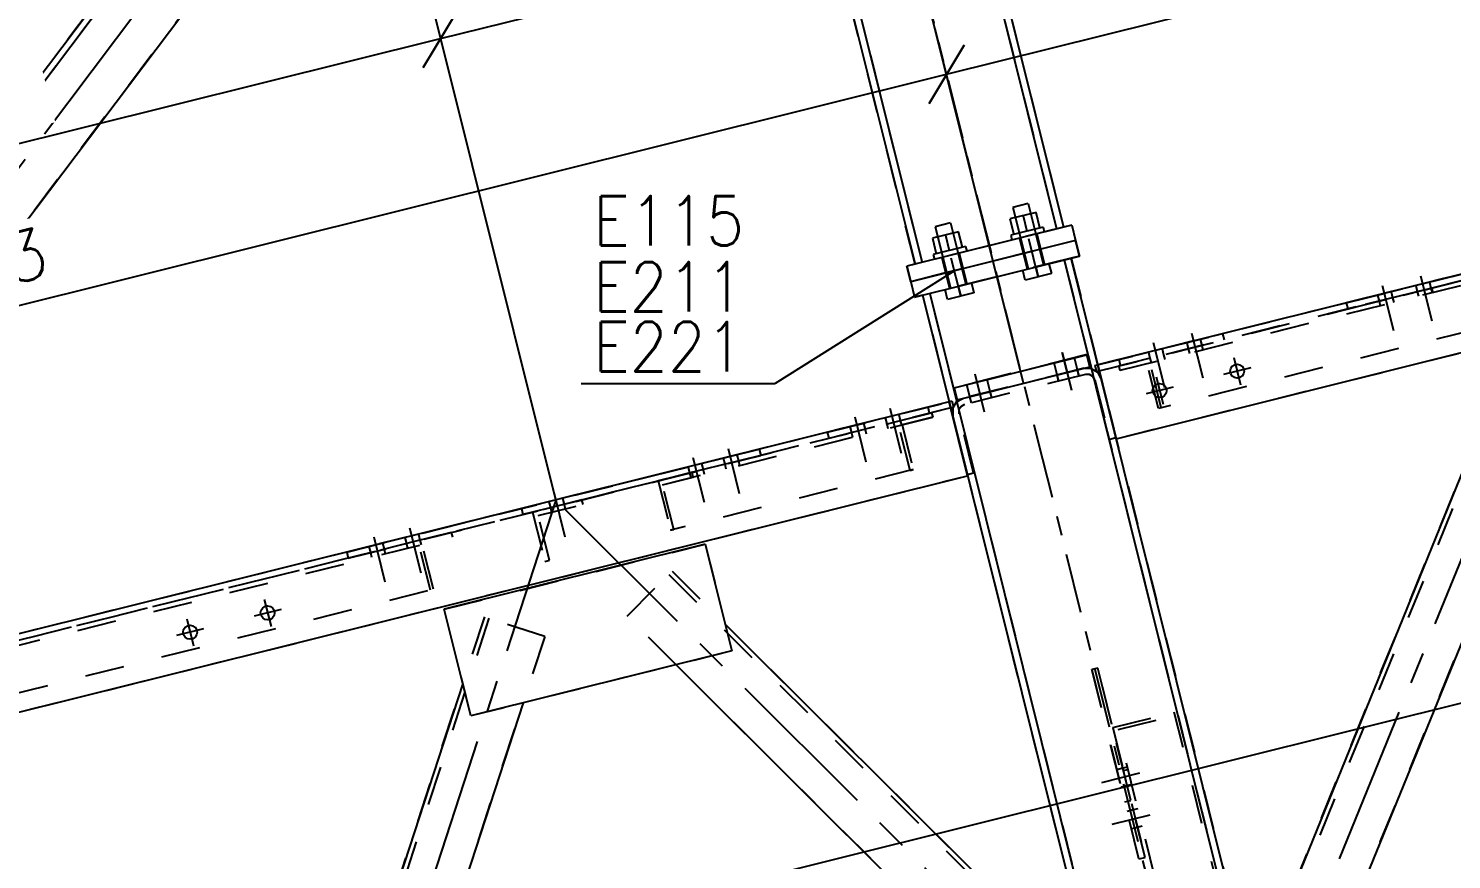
# Model space of a CAD drawing. Header units: millimetres. Extents: x 505 to 1346, y 20403 to 20997.
# Drawn here: x 974.7 to 1045.9, y 20877.9 to 20919.5 of the extents above; entities that cross this region are included whole.
import ezdxf

# ---------------------------------------------------------------- set-up
doc = ezdxf.new("R2010")
doc.units = ezdxf.units.MM
for name, pattern in [('CENTER', [12.7, 7.9375, -1.5875, 1.5875, -1.5875]), ('DXK_LINE_DOT2', [3.9198, 1.9599, -1.9599]), ('DXK_LINE_DOT3', [5.9187, 2.979, -0.9799, 0.9799, -0.9799])]:
    doc.linetypes.add(name, pattern=pattern)
doc.styles.add('RomanS', font='ROMANS__.TTF', dxfattribs={"height": 0.2})

# ---------------------------------------------------------------- blocks, each defined once
blk = doc.blocks.new('Bolt-110200292-2468 - 1090')
at = {"color": 3, "linetype": 'Continuous'}
for p, q in [((1042.465, 20906.596), (1043.025, 20904.35)), ((1044.139, 20906.591), (1044.215, 20906.285)), ((1044.379, 20907.074), (1044.939, 20904.827)), ((1044.818, 20906.76), (1044.894, 20906.455)), ((1042.224, 20906.114), (1042.301, 20905.808)), ((1042.301, 20905.808), (1042.357, 20905.58)), ((1042.904, 20906.283), (1042.98, 20905.978)), ((1042.98, 20905.977), (1043.037, 20905.749)), ((1044.215, 20906.285), (1044.272, 20906.057)), ((1044.894, 20906.455), (1044.951, 20906.227))]:
    blk.add_line(p, q, dxfattribs=at)
blk = doc.blocks.new('Part-110200292-1376 - 1090')
at = {"color": 7, "linetype": 'CENTER'}
blk.add_line((1052.877, 20908.769), (1034.192, 20862.886), dxfattribs=at)
at = {"color": 7, "linetype": 'DXK_LINE_DOT2'}
for p, q in [((1048.94, 20902.688), (1036.843, 20872.982)), ((1048.723, 20902.777), (1047.402, 20899.535)), ((1051.663, 20901.579), (1048.723, 20902.777)), ((1051.663, 20901.579), (1050.343, 20898.338)), ((1037.946, 20876.313), (1036.626, 20873.071)), ((1040.886, 20875.115), (1039.566, 20871.874)), ((1036.626, 20873.071), (1039.566, 20871.874))]:
    blk.add_line(p, q, dxfattribs=at)
at = {"color": 3, "linetype": 'Continuous'}
for p, q in [((1047.402, 20899.535), (1037.946, 20876.313)), ((1050.343, 20898.338), (1040.886, 20875.115))]:
    blk.add_line(p, q, dxfattribs=at)
blk = doc.blocks.new('Part-110200292-1375 - 1090')
at = {"color": 7, "linetype": 'CENTER'}
blk.add_line((1034.191, 20862.886), (1001.104, 20895.86), dxfattribs=at)
at = {"color": 7, "linetype": 'DXK_LINE_DOT2'}
for p, q in [((1004.684, 20890.051), (1006.925, 20892.3)), ((1006.925, 20892.3), (1009.586, 20889.648)), ((1006.759, 20892.134), (1026.666, 20872.295)), ((1007.13, 20887.613), (1004.684, 20890.051)), ((1024.353, 20874.932), (1026.832, 20872.461)), ((1024.591, 20870.212), (1022.112, 20872.683)), ((1026.832, 20872.461), (1024.591, 20870.212))]:
    blk.add_line(p, q, dxfattribs=at)
at = {"color": 3, "linetype": 'Continuous'}
for p, q in [((1009.586, 20889.648), (1024.353, 20874.932)), ((1007.13, 20887.613), (1022.112, 20872.683))]:
    blk.add_line(p, q, dxfattribs=at)
blk = doc.blocks.new('Part-110200292-1354 - 1090')
at = {"color": 3, "linetype": 'Continuous'}
for p, q in [((1128.096, 20927.524), (1028.228, 20902.624)), ((1029.15, 20898.928), (1129.018, 20923.827))]:
    blk.add_line(p, q, dxfattribs=at)
at = {"color": 7, "linetype": 'DXK_LINE_DOT2'}
for p, q in [((1028.304, 20902.319), (1128.173, 20927.219)), ((1028.228, 20902.624), (1029.15, 20898.928)), ((1029.372, 20902.585), (1029.295, 20902.89))]:
    blk.add_line(p, q, dxfattribs=at)
blk = doc.blocks.new('Part-110200292-2205 - 1090')
at = {"color": 7, "linetype": 'DXK_LINE_DOT2'}
for p, q in [((995.524, 20890.389), (1008.589, 20893.646)), ((1008.589, 20893.646), (1009.92, 20888.309)), ((996.855, 20885.051), (995.524, 20890.389)), ((1009.92, 20888.309), (996.855, 20885.051))]:
    blk.add_line(p, q, dxfattribs=at)
blk = doc.blocks.new('Part-110200292-1750 - 1090')
at = {"color": 7, "linetype": 'DXK_LINE_DOT2'}
for p, q in [((1020.866, 20900.464), (548.005, 20782.568)), ((1019.814, 20900.202), (1019.738, 20900.508))]:
    blk.add_line(p, q, dxfattribs=at)
at = {"color": 3, "linetype": 'Continuous'}
for p, q in [((1020.79, 20900.77), (962.883, 20886.332)), ((1021.712, 20897.073), (1020.79, 20900.77)), ((548.851, 20779.176), (1021.712, 20897.073))]:
    blk.add_line(p, q, dxfattribs=at)
blk = doc.blocks.new('Part-110200292-2471 - 1090')
at = {"color": 7, "linetype": 'DXK_LINE_DOT2'}
for p, q in [((1014.709, 20899.253), (1020.93, 20900.804)), ((1020.79, 20900.77), (1014.709, 20899.253)), ((1020.866, 20900.464), (1014.785, 20898.947)), ((1020.866, 20900.464), (1014.785, 20898.948)), ((1020.929, 20900.805), (1020.805, 20900.774)), ((1020.881, 20900.468), (1021.006, 20900.499)), ((1020.881, 20900.467), (1021.006, 20900.498)), ((1020.929, 20900.805), (1021.006, 20900.498)), ((1021.006, 20900.499), (1021.006, 20900.498)), ((1014.785, 20898.947), (1014.709, 20899.253)), ((1014.785, 20898.948), (1014.785, 20898.947))]:
    blk.add_line(p, q, dxfattribs=at)
at = {"color": 3, "linetype": 'Continuous'}
for p, q in [((1020.805, 20900.774), (1020.79, 20900.77)), ((1020.881, 20900.468), (1020.866, 20900.464)), ((1020.881, 20900.467), (1020.866, 20900.464))]:
    blk.add_line(p, q, dxfattribs=at)
blk = doc.blocks.new('Bolt-110200292-1738 - 1090')
at = {"color": 3, "linetype": 'DXK_LINE_DOT2'}
for p, q in [((1029.479, 20882.44), (1029.174, 20882.363)), ((1029.707, 20882.496), (1029.479, 20882.44)), ((1030.311, 20882.183), (1027.968, 20881.599)), ((1029.925, 20881.623), (1029.697, 20881.566)), ((1029.697, 20881.566), (1029.391, 20881.49)), ((1030, 20880.35), (1029.695, 20880.274)), ((1030.228, 20880.407), (1030, 20880.35)), ((1030.832, 20880.094), (1028.489, 20879.51)), ((1030.218, 20879.477), (1029.912, 20879.401)), ((1030.446, 20879.534), (1030.218, 20879.477))]:
    blk.add_line(p, q, dxfattribs=at)
blk = doc.blocks.new('Part-110200292-1732 - 1090')
at = {"color": 7, "linetype": 'DXK_LINE_DOT2'}
for p, q in [((1027.682, 20903.134), (1021.045, 20901.48)), ((1027.833, 20902.528), (1027.682, 20903.134)), ((1021.196, 20900.873), (1027.833, 20902.528)), ((1021.045, 20901.48), (1021.196, 20900.873))]:
    blk.add_line(p, q, dxfattribs=at)
blk = doc.blocks.new('Part-110200292-1746 - 1090')
at = {"color": 7, "linetype": 'DXK_LINE_DOT2'}
for p, q in [((1026.897, 20907.961), (1019.475, 20906.111)), ((1038.701, 20860.611), (1031.278, 20858.761)), ((1038.356, 20860.526), (1038.357, 20860.525)), ((1038.701, 20860.612), (1038.701, 20860.611)), ((1038.701, 20860.612), (1038.701, 20860.611))]:
    blk.add_line(p, q, dxfattribs=at)
at = {"color": 3, "linetype": 'Continuous'}
for p, q in [((1038.701, 20860.612), (1026.897, 20907.961)), ((1026.553, 20907.875), (1038.356, 20860.526)), ((1031.278, 20858.761), (1019.475, 20906.111)), ((1019.819, 20906.197), (1031.623, 20858.847))]:
    blk.add_line(p, q, dxfattribs=at)
at = {"color": 7, "linetype": 'DXK_LINE_DOT3'}
blk.add_line((1025.218, 20898.885), (1037.408, 20849.983), dxfattribs=at)
blk = doc.blocks.new('Part-110200292-5611 - 1090')
at = {"color": 7, "linetype": 'DXK_LINE_DOT2'}
for p, q in [((1054.845, 20909.261), (1040.659, 20905.723)), ((1054.845, 20909.26), (1040.659, 20905.723)), ((1040.735, 20905.418), (1054.921, 20908.955)), ((1054.921, 20908.955), (1040.735, 20905.418)), ((1054.921, 20908.955), (1054.845, 20909.261)), ((1054.921, 20908.955), (1054.921, 20908.955)), ((1040.659, 20905.723), (1040.735, 20905.418)), ((1040.735, 20905.418), (1040.735, 20905.418))]:
    blk.add_line(p, q, dxfattribs=at)
blk = doc.blocks.new('Bolt-110200292-2472 - 1090')
at = {"color": 3, "linetype": 'Continuous'}
for p, q in [((1017.83, 20900.454), (1018.39, 20898.208)), ((1018.268, 20900.141), (1018.345, 20899.835)), ((1015.825, 20899.532), (1015.901, 20899.226)), ((1016.065, 20900.014), (1016.625, 20897.768)), ((1016.504, 20899.701), (1016.58, 20899.395)), ((1016.58, 20899.395), (1016.637, 20899.167)), ((1017.589, 20899.972), (1017.665, 20899.666)), ((1017.666, 20899.665), (1017.722, 20899.437)), ((1018.345, 20899.835), (1018.402, 20899.607)), ((1015.901, 20899.225), (1015.958, 20898.997))]:
    blk.add_line(p, q, dxfattribs=at)
blk = doc.blocks.new('Part-110200292-2473 - 1090')
at = {"color": 7, "linetype": 'DXK_LINE_DOT2'}
blk.add_line((1018.833, 20897.339), (1018.989, 20897.378), dxfattribs=at)
blk = doc.blocks.new('Part-110200292-1373 - 1090')
at = {"color": 7, "linetype": 'CENTER'}
blk.add_line((986.522, 20850.999), (952.588, 20883.762), dxfattribs=at)
at = {"color": 7, "linetype": 'DXK_LINE_DOT2'}
for p, q in [((958.479, 20880.281), (956.273, 20877.997)), ((958.479, 20880.281), (961.012, 20877.836)), ((958.316, 20880.112), (982.666, 20856.602)), ((956.273, 20877.997), (958.785, 20875.572)), ((980.311, 20859.202), (982.829, 20856.771)), ((978.106, 20856.918), (980.624, 20854.487)), ((982.829, 20856.771), (980.624, 20854.487))]:
    blk.add_line(p, q, dxfattribs=at)
at = {"color": 3, "linetype": 'Continuous'}
for p, q in [((961.012, 20877.836), (980.311, 20859.202)), ((958.785, 20875.572), (978.106, 20856.918))]:
    blk.add_line(p, q, dxfattribs=at)
blk = doc.blocks.new('Part-110200292-1374 - 1090')
at = {"color": 7, "linetype": 'CENTER'}
blk.add_line((1001.103, 20895.859), (986.522, 20851), dxfattribs=at)
at = {"color": 7, "linetype": 'DXK_LINE_DOT2'}
for p, q in [((997.757, 20889.939), (987.296, 20857.757)), ((997.533, 20890.012), (996.45, 20886.678)), ((1000.553, 20889.03), (997.533, 20890.012)), ((1000.553, 20889.03), (999.472, 20885.704)), ((988.155, 20861.158), (987.073, 20857.83)), ((991.175, 20860.178), (990.093, 20856.848)), ((987.073, 20857.83), (990.093, 20856.848))]:
    blk.add_line(p, q, dxfattribs=at)
at = {"color": 3, "linetype": 'Continuous'}
for p, q in [((996.45, 20886.678), (988.155, 20861.158)), ((999.472, 20885.704), (991.175, 20860.178))]:
    blk.add_line(p, q, dxfattribs=at)
blk = doc.blocks.new('Part-110200292-1762 - 1090')
at = {"color": 3, "linetype": 'Continuous'}
for p, q in [((1021.044, 20901.477), (1027.681, 20903.132)), ((1027.681, 20903.132), (1027.832, 20902.525)), ((1021.196, 20900.87), (1027.832, 20902.525)), ((1021.044, 20901.477), (1021.196, 20900.87))]:
    blk.add_line(p, q, dxfattribs=at)
blk = doc.blocks.new('Bolt-110200292-2478 - 1090')
at = {"color": 3, "linetype": 'Continuous'}
for p, q in [((1001.004, 20896.259), (1001.564, 20894.012)), ((1001.004, 20896.259), (1001.564, 20894.012)), ((1001.443, 20895.945), (1001.519, 20895.64)), ((1001.443, 20895.945), (1001.519, 20895.64)), ((1000.764, 20895.776), (1000.84, 20895.47)), ((1000.764, 20895.776), (1000.84, 20895.47)), ((1000.84, 20895.47), (1000.897, 20895.242)), ((1000.84, 20895.47), (1000.897, 20895.242)), ((1001.519, 20895.639), (1001.576, 20895.411)), ((1001.519, 20895.639), (1001.576, 20895.411))]:
    blk.add_line(p, q, dxfattribs=at)
blk = doc.blocks.new('Part-110200292-2467 - 1090')
at = {"color": 7, "linetype": 'DXK_LINE_DOT2'}
for p, q in [((1040.659, 20905.723), (1064.546, 20911.679)), ((1064.546, 20911.679), (1040.659, 20905.723)), ((1064.546, 20911.679), (1064.546, 20911.679)), ((1064.546, 20911.679), (1064.622, 20911.374)), ((1040.735, 20905.418), (1064.622, 20911.374)), ((1040.735, 20905.418), (1064.622, 20911.374)), ((1040.659, 20905.723), (1040.659, 20905.723)), ((1040.659, 20905.723), (1040.735, 20905.418))]:
    blk.add_line(p, q, dxfattribs=at)
blk = doc.blocks.new('Bolt-110200292-7146 - 1090')
at = {"color": 3, "linetype": 'Continuous'}
for p, q in [((986.519, 20890.888), (986.858, 20889.53)), ((987.367, 20890.378), (986.009, 20890.039)), ((982.638, 20889.92), (982.976, 20888.562)), ((983.486, 20889.41), (982.128, 20889.072))]:
    blk.add_line(p, q, dxfattribs=at)
for centre in [(986.688, 20890.209), (982.807, 20889.241)]:
    blk.add_circle(centre, 0.35, dxfattribs=at)
blk = doc.blocks.new('Part-110200292-1405 - 1090')
at = {"color": 7, "linetype": 'DXK_LINE_DOT2'}
for p, q in [((1002.412, 20895.862), (999.947, 20895.247)), ((1002.469, 20895.634), (1002.412, 20895.862)), ((999.947, 20895.247), (1000.562, 20892.783)), ((1000.232, 20895.076), (1002.469, 20895.634)), ((1000.79, 20892.84), (1000.232, 20895.076)), ((1000.562, 20892.783), (1000.79, 20892.84))]:
    blk.add_line(p, q, dxfattribs=at)
blk = doc.blocks.new('Bolt-110200292-2483 - 1090')
at = {"color": 3, "linetype": 'Continuous'}
for p, q in [((1007.964, 20897.993), (1008.524, 20895.747)), ((1009.729, 20898.433), (1010.289, 20896.187)), ((1010.167, 20898.12), (1010.244, 20897.814)), ((1007.724, 20897.511), (1007.8, 20897.205)), ((1008.403, 20897.68), (1008.479, 20897.374)), ((1008.479, 20897.375), (1008.536, 20897.147)), ((1009.488, 20897.951), (1009.564, 20897.645)), ((1009.564, 20897.645), (1009.621, 20897.417)), ((1010.244, 20897.815), (1010.3, 20897.587)), ((1007.8, 20897.205), (1007.857, 20896.977))]:
    blk.add_line(p, q, dxfattribs=at)
blk = doc.blocks.new('Part-110200292-2100 - 1090')
at = {"color": 7, "linetype": 'DXK_LINE_DOT2'}
for p, q in [((1128.096, 20927.524), (1028.228, 20902.624)), ((1029.148, 20898.927), (1129.018, 20923.827)), ((1028.228, 20902.624), (1029.148, 20898.927)), ((1028.304, 20902.319), (1028.304, 20902.319)), ((1029.148, 20898.927), (1029.149, 20898.927))]:
    blk.add_line(p, q, dxfattribs=at)
blk = doc.blocks.new('Part-110200292-2475 - 1090')
at = {"color": 7, "linetype": 'DXK_LINE_DOT2'}
for p, q in [((1028.085, 20902.589), (1034.472, 20904.181)), ((1034.472, 20904.18), (1028.085, 20902.588)), ((1028.161, 20902.283), (1034.548, 20903.875)), ((1028.162, 20902.283), (1034.548, 20903.875)), ((1034.472, 20904.181), (1034.472, 20904.18)), ((1034.472, 20904.181), (1034.548, 20903.875)), ((1028.085, 20902.589), (1028.085, 20902.588)), ((1028.085, 20902.589), (1028.162, 20902.283))]:
    blk.add_line(p, q, dxfattribs=at)
blk = doc.blocks.new('Part-110200292-1417 - 1090')
at = {"color": 7, "linetype": 'DXK_LINE_DOT2'}
for p, q in [((995.876, 20894.232), (957.965, 20884.78)), ((958.175, 20884.59), (995.933, 20894.004)), ((994.832, 20891.354), (994.217, 20893.819)), ((995.876, 20894.232), (995.933, 20894.004)), ((994.985, 20891.393), (994.427, 20893.629)), ((958.579, 20882.316), (994.985, 20891.393)), ((959.68, 20884.966), (959.623, 20885.194)), ((957.965, 20884.78), (958.579, 20882.316)), ((958.733, 20882.354), (958.175, 20884.59))]:
    blk.add_line(p, q, dxfattribs=at)
blk = doc.blocks.new('Part-110200292-1419 - 1090')
at = {"color": 7, "linetype": 'DXK_LINE_DOT2'}
for p, q in [((1018.218, 20899.803), (1019.909, 20900.225)), ((1018.218, 20899.803), (1019.909, 20900.225)), ((1019.909, 20900.225), (1019.966, 20899.997)), ((1006.235, 20896.815), (1018.218, 20899.803)), ((1006.448, 20896.626), (1018.432, 20899.614)), ((1018.833, 20897.339), (1018.218, 20899.803)), ((1018.432, 20899.614), (1019.966, 20899.997)), ((1019.966, 20899.997), (1018.432, 20899.614)), ((1018.432, 20899.614), (1018.989, 20897.378)), ((1018.989, 20897.378), (1006.85, 20894.351)), ((1007.926, 20897.237), (1006.235, 20896.815)), ((1006.235, 20896.815), (1006.85, 20894.351)), ((1006.448, 20896.626), (1007.983, 20897.009)), ((1007.006, 20894.39), (1006.448, 20896.626)), ((1007.983, 20897.009), (1007.926, 20897.237)), ((1006.85, 20894.351), (1007.006, 20894.39))]:
    blk.add_line(p, q, dxfattribs=at)
blk = doc.blocks.new('Part-110200292-1422 - 1090')
at = {"color": 7, "linetype": 'CENTER'}
blk.add_line((952.582, 20883.763), (1010.003, 20959.919), dxfattribs=at)
at = {"color": 3, "linetype": 'Continuous'}
for p, q in [((1003.817, 20954.878), (953.436, 20888.06)), ((1004.068, 20954.689), (953.687, 20887.87)), ((1006.859, 20952.585), (1003.817, 20954.878)), ((956.478, 20885.766), (1006.859, 20952.585)), ((953.436, 20888.06), (956.478, 20885.766))]:
    blk.add_line(p, q, dxfattribs=at)
blk = doc.blocks.new('Part-110200292-2168 - 1090')
at = {"color": 7, "linetype": 'DXK_LINE_DOT2'}
for p, q in [((1028.231, 20887.445), (1028.231, 20887.445)), ((1030.593, 20877.973), (1030.593, 20877.973))]:
    blk.add_line(p, q, dxfattribs=at)
blk = doc.blocks.new('Part-110200292-1722 - 1090')
at = {"color": 7, "linetype": 'DXK_LINE_DOT3'}
blk.add_line((1006.417, 20974.304), (1025.218, 20898.885), dxfattribs=at)
at = {"color": 3, "linetype": 'Continuous'}
for p, q in [((1012.547, 20965.526), (1005.125, 20963.676)), ((1012.203, 20965.44), (1026.166, 20909.428)), ((1012.547, 20965.526), (1026.51, 20909.514)), ((1005.125, 20963.676), (1019.088, 20907.663)), ((1005.469, 20963.762), (1019.432, 20907.749))]:
    blk.add_line(p, q, dxfattribs=at)
at = {"color": 7, "linetype": 'DXK_LINE_DOT2'}
blk.add_line((1026.51, 20909.514), (1019.088, 20907.663), dxfattribs=at)
blk = doc.blocks.new('Part-110200292-1852 - 1090')
at = {"color": 7, "linetype": 'DXK_LINE_DOT2'}
for p, q in [((1046.377, 20906.582), (1029.33, 20902.332)), ((1046.46, 20906.845), (1044.946, 20906.468)), ((1046.46, 20906.845), (1044.946, 20906.468)), ((1046.934, 20904.346), (1046.377, 20906.582)), ((1047.075, 20904.381), (1046.46, 20906.845)), ((1044.946, 20906.468), (1029.273, 20902.56)), ((1045.003, 20906.24), (1044.946, 20906.468)), ((1047.075, 20904.381), (1031.261, 20900.438)), ((1030.786, 20902.937), (1029.273, 20902.56)), ((1029.273, 20902.56), (1029.33, 20902.332)), ((1031.261, 20900.438), (1030.703, 20902.674)), ((1031.401, 20900.473), (1030.786, 20902.937))]:
    blk.add_line(p, q, dxfattribs=at)
blk = doc.blocks.new('Part-110200292-1723 - 1090')
at = {"color": 7, "linetype": 'DXK_LINE_DOT2'}
for p, q in [((1028.973, 20884.468), (1032.054, 20885.237)), ((1035.337, 20872.068), (1032.054, 20885.237)), ((1028.973, 20884.468), (1032.752, 20869.314)), ((1029.241, 20884.367), (1032.094, 20885.078)), ((1032.98, 20869.371), (1029.241, 20884.367)), ((1029.508, 20882.324), (1029.736, 20882.38)), ((1032.217, 20871.459), (1035.298, 20872.227)), ((1032.485, 20871.357), (1035.337, 20872.068)), ((1032.752, 20869.314), (1032.98, 20869.371))]:
    blk.add_line(p, q, dxfattribs=at)
blk = doc.blocks.new('Part-110200292-1724 - 1090')
at = {"color": 7, "linetype": 'DXK_LINE_DOT2'}
for p, q in [((1027.534, 20902.453), (1021.482, 20900.944)), ((1027.534, 20902.453), (1027.896, 20902.447)), ((1027.896, 20902.447), (1028.206, 20902.262)), ((1028.206, 20902.262), (1028.382, 20901.946)), ((1027.611, 20902.148), (1021.558, 20900.639)), ((1027.809, 20902.144), (1027.611, 20902.148)), ((1027.98, 20902.042), (1027.809, 20902.144)), ((1028.077, 20901.869), (1027.98, 20902.042)), ((1028.077, 20901.869), (1028.828, 20898.91)), ((1028.382, 20901.946), (1029.133, 20898.987)), ((1021.165, 20900.769), (1021.482, 20900.944)), ((1020.979, 20900.458), (1020.972, 20900.102)), ((1020.979, 20900.458), (1021.165, 20900.769)), ((1021.281, 20900.371), (1021.278, 20900.172)), ((1022.016, 20897.213), (1021.278, 20900.172)), ((1021.384, 20900.542), (1021.281, 20900.371)), ((1021.558, 20900.639), (1021.384, 20900.542)), ((1028.828, 20898.91), (1029.133, 20898.987)), ((1021.712, 20897.137), (1022.016, 20897.213))]:
    blk.add_line(p, q, dxfattribs=at)
at = {"color": 3, "linetype": 'Continuous'}
for p, q in [((1020.972, 20900.102), (1020.972, 20900.096)), ((1021.71, 20897.136), (1020.972, 20900.096)), ((1021.71, 20897.136), (1021.712, 20897.137))]:
    blk.add_line(p, q, dxfattribs=at)
blk = doc.blocks.new('Part-110200292-1725 - 1090')
at = {"color": 7, "linetype": 'DXK_LINE_DOT2'}
for p, q in [((1005.125, 20963.676), (1012.547, 20965.526)), ((1012.203, 20965.44), (1026.166, 20909.428)), ((1012.547, 20965.526), (1026.51, 20909.514)), ((1019.088, 20907.663), (1005.125, 20963.676)), ((1005.469, 20963.762), (1019.432, 20907.749))]:
    blk.add_line(p, q, dxfattribs=at)
blk = doc.blocks.new('Part-110200292-1733 - 1090')
at = {"color": 7, "linetype": 'DXK_LINE_DOT2'}
for p, q in [((1028.231, 20887.445), (1027.926, 20887.369)), ((1030.287, 20877.897), (1027.926, 20887.369)), ((1027.926, 20887.369), (1027.926, 20887.369)), ((1027.926, 20887.369), (1029.577, 20880.746)), ((1030.593, 20877.973), (1028.231, 20887.445)), ((1029.883, 20880.822), (1028.231, 20887.445)), ((1029.577, 20880.746), (1029.883, 20880.822)), ((1030.287, 20877.897), (1030.593, 20877.973)), ((1030.287, 20877.897), (1030.287, 20877.897))]:
    blk.add_line(p, q, dxfattribs=at)
blk = doc.blocks.new('Bolt-110200292-1735 - 1090')
at = {"color": 3, "linetype": 'DXK_LINE_DOT2'}
for p, q in [((1026.925, 20901.345), (1026.162, 20904.404)), ((1026.927, 20901.345), (1026.165, 20904.405)), ((1022.559, 20900.256), (1021.796, 20903.316)), ((1022.561, 20900.257), (1021.798, 20903.316)), ((1027.21, 20902.373), (1027.059, 20902.979)), ((1027.212, 20902.373), (1027.061, 20902.98)), ((1026.191, 20902.119), (1026.04, 20902.725)), ((1026.193, 20902.119), (1026.042, 20902.726)), ((1027.286, 20902.067), (1027.21, 20902.373)), ((1027.288, 20902.067), (1027.212, 20902.373)), ((1021.825, 20901.03), (1021.674, 20901.637)), ((1021.827, 20901.03), (1021.676, 20901.637)), ((1022.844, 20901.284), (1022.693, 20901.891)), ((1022.846, 20901.284), (1022.695, 20901.891)), ((1026.268, 20901.813), (1026.191, 20902.119)), ((1026.27, 20901.813), (1026.193, 20902.119)), ((1021.901, 20900.724), (1021.825, 20901.03)), ((1021.903, 20900.725), (1021.827, 20901.03)), ((1022.92, 20900.978), (1022.844, 20901.284)), ((1022.922, 20900.979), (1022.846, 20901.284))]:
    blk.add_line(p, q, dxfattribs=at)
blk = doc.blocks.new('Part-110200292-1747 - 1090')
at = {"color": 3, "linetype": 'Continuous'}
for p, q in [((1027.116, 20908.84), (1018.869, 20906.784)), ((1027.31, 20908.064), (1027.116, 20908.84)), ((1019.062, 20906.008), (1027.31, 20908.064)), ((1018.869, 20906.784), (1019.062, 20906.008))]:
    blk.add_line(p, q, dxfattribs=at)
blk = doc.blocks.new('Part-110200292-1748 - 1090')
at = {"color": 3, "linetype": 'Continuous'}
for p, q in [((1026.923, 20909.616), (1018.675, 20907.56)), ((1026.923, 20909.616), (1027.116, 20908.84)), ((1027.116, 20908.84), (1018.869, 20906.784)), ((1018.869, 20906.784), (1018.675, 20907.56))]:
    blk.add_line(p, q, dxfattribs=at)
blk = doc.blocks.new('Bolt-110200292-1749 - 1090')
at = {"color": 3, "linetype": 'Continuous'}
for p, q in [((1025.141, 20910.248), (1023.833, 20909.922)), ((1024.744, 20910.696), (1023.973, 20910.504)), ((1023.973, 20910.504), (1024.354, 20908.976)), ((1024.487, 20910.085), (1024.679, 20909.315)), ((1024.744, 20910.696), (1025.125, 20909.168)), ((1025.333, 20909.478), (1025.141, 20910.248)), ((1020.863, 20909.729), (1020.092, 20909.537)), ((1020.092, 20909.537), (1020.473, 20908.009)), ((1020.863, 20909.729), (1021.244, 20908.201)), ((1023.833, 20909.922), (1024.025, 20909.152)), ((1025.488, 20909.516), (1023.87, 20909.113)), ((1025.488, 20909.516), (1025.548, 20909.274)), ((1021.26, 20909.281), (1019.952, 20908.955)), ((1019.952, 20908.955), (1020.144, 20908.184)), ((1020.606, 20909.118), (1020.798, 20908.347)), ((1021.452, 20908.51), (1021.26, 20909.281)), ((1023.87, 20909.113), (1023.931, 20908.871)), ((1021.607, 20908.549), (1019.989, 20908.146)), ((1019.989, 20908.146), (1020.05, 20907.903)), ((1021.607, 20908.549), (1021.667, 20908.306)), ((1024.595, 20906.862), (1024.472, 20907.356)), ((1025.127, 20907.52), (1025.25, 20907.025)), ((1025.781, 20907.683), (1025.905, 20907.188)), ((1021.245, 20906.552), (1021.369, 20906.057)), ((1021.9, 20906.715), (1022.023, 20906.22)), ((1025.905, 20907.188), (1024.595, 20906.862)), ((1020.714, 20905.894), (1020.591, 20906.389)), ((1022.023, 20906.22), (1020.714, 20905.894))]:
    blk.add_line(p, q, dxfattribs=at)
at = {"color": 3, "linetype": 'DXK_LINE_DOT2'}
for p, q in [((1024.303, 20908.963), (1024.69, 20907.411)), ((1024.354, 20908.976), (1024.741, 20907.424)), ((1025.125, 20909.168), (1025.512, 20907.616)), ((1025.176, 20909.181), (1025.563, 20907.628)), ((1020.422, 20907.996), (1020.809, 20906.443)), ((1020.473, 20908.009), (1020.86, 20906.456)), ((1021.244, 20908.201), (1021.631, 20906.648)), ((1021.295, 20908.213), (1021.682, 20906.661)), ((1025.37, 20908.405), (1024.496, 20908.187)), ((1021.489, 20907.437), (1020.615, 20907.22))]:
    blk.add_line(p, q, dxfattribs=at)
blk = doc.blocks.new('Part-110200292-1900 - 1090')
at = {"color": 3, "linetype": 'Continuous'}
for p, q in [((1008.589, 20893.646), (995.524, 20890.389)), ((1008.589, 20893.646), (1009.92, 20888.309)), ((996.855, 20885.051), (995.524, 20890.389)), ((1009.92, 20888.309), (996.855, 20885.051))]:
    blk.add_line(p, q, dxfattribs=at)
blk = doc.blocks.new('Part-110200292-2214 - 1090')
at = {"color": 7, "linetype": 'DXK_LINE_DOT2'}
for p, q in [((1026.923, 20909.616), (1026.51, 20909.514)), ((1026.923, 20909.616), (1027.116, 20908.84)), ((1019.088, 20907.663), (1018.675, 20907.56)), ((1018.675, 20907.56), (1018.869, 20906.784))]:
    blk.add_line(p, q, dxfattribs=at)
blk = doc.blocks.new('Part-110200292-2075 - 1090')
at = {"color": 7, "linetype": 'DXK_LINE_DOT2'}
for p, q in [((1026.897, 20907.961), (1034.972, 20875.571)), ((1026.553, 20907.875), (1038.357, 20860.525)), ((1027.078, 20875.611), (1019.475, 20906.111)), ((1019.819, 20906.197), (1031.623, 20858.847)), ((1036.824, 20868.142), (1036.981, 20867.511)), ((1029.558, 20865.661), (1029.401, 20866.291)), ((1037.902, 20863.814), (1038.701, 20860.611)), ((1031.278, 20858.761), (1030.48, 20861.964))]:
    blk.add_line(p, q, dxfattribs=at)
blk = doc.blocks.new('Bolt-110200292-7152 - 1090')
at = {"color": 3, "linetype": 'Continuous'}
for p, q in [((1035.034, 20902.983), (1035.373, 20901.625)), ((1035.882, 20902.473), (1034.524, 20902.135)), ((1031.153, 20902.016), (1031.491, 20900.657)), ((1032.001, 20901.506), (1030.643, 20901.167))]:
    blk.add_line(p, q, dxfattribs=at)
for centre in [(1035.203, 20902.304), (1031.322, 20901.336)]:
    blk.add_circle(centre, 0.35, dxfattribs=at)
blk = doc.blocks.new('Part-110200292-2119 - 1090')
at = {"color": 7, "linetype": 'DXK_LINE_DOT2'}
for p, q in [((988.155, 20861.158), (996.45, 20886.678)), ((991.175, 20860.178), (999.472, 20885.704))]:
    blk.add_line(p, q, dxfattribs=at)
blk = doc.blocks.new('Part-110200292-2120 - 1090')
at = {"color": 7, "linetype": 'DXK_LINE_DOT2'}
for p, q in [((1024.353, 20874.932), (1009.586, 20889.648)), ((1007.13, 20887.613), (1022.112, 20872.683))]:
    blk.add_line(p, q, dxfattribs=at)
blk = doc.blocks.new('Part-110200292-2121 - 1090')
at = {"color": 7, "linetype": 'DXK_LINE_DOT2'}
for p, q in [((1037.946, 20876.313), (1047.402, 20899.535)), ((1040.886, 20875.115), (1050.343, 20898.338))]:
    blk.add_line(p, q, dxfattribs=at)
blk = doc.blocks.new('Part-110200292-2169 - 1090')
at = {"color": 7, "linetype": 'DXK_LINE_DOT2'}
for p, q in [((1020.79, 20900.77), (962.883, 20886.332)), ((1021.712, 20897.073), (1020.79, 20900.77)), ((548.851, 20779.176), (1021.712, 20897.073))]:
    blk.add_line(p, q, dxfattribs=at)
blk = doc.blocks.new('Part-110200292-2170 - 1090')
at = {"color": 7, "linetype": 'DXK_LINE_DOT2'}
for p, q in [((1021.044, 20901.477), (1027.681, 20903.132)), ((1027.681, 20903.132), (1027.832, 20902.525)), ((1021.196, 20900.87), (1027.832, 20902.525)), ((1021.044, 20901.477), (1021.196, 20900.87))]:
    blk.add_line(p, q, dxfattribs=at)
blk = doc.blocks.new('Part-110200292-2213 - 1090')
at = {"color": 7, "linetype": 'DXK_LINE_DOT2'}
for p, q in [((1027.116, 20908.84), (1025.37, 20908.405)), ((1027.116, 20908.84), (1027.31, 20908.064)), ((1024.496, 20908.187), (1021.489, 20907.437)), ((1027.31, 20908.064), (1026.897, 20907.961)), ((1020.615, 20907.22), (1018.869, 20906.784)), ((1018.869, 20906.784), (1019.062, 20906.008)), ((1019.475, 20906.111), (1019.062, 20906.008))]:
    blk.add_line(p, q, dxfattribs=at)
blk = doc.blocks.new('Bolt-110200292-2215 - 1090')
at = {"color": 3, "linetype": 'DXK_LINE_DOT2'}
for p, q in [((1025.25, 20907.025), (1024.359, 20910.6)), ((1021.369, 20906.057), (1020.477, 20909.633))]:
    blk.add_line(p, q, dxfattribs=at)
blk = doc.blocks.new('Part-110200292-2358 - 1090')
at = {"color": 7, "linetype": 'DXK_LINE_DOT3'}
for p, q in [((1011.358, 20961.716), (1010.003, 20959.919)), ((952.582, 20883.763), (948.936, 20878.928))]:
    blk.add_line(p, q, dxfattribs=at)
at = {"color": 7, "linetype": 'DXK_LINE_DOT2'}
for p, q in [((1003.817, 20954.878), (953.436, 20888.06)), ((953.687, 20887.87), (1004.068, 20954.689)), ((1006.859, 20952.585), (1003.817, 20954.878)), ((1006.859, 20952.585), (956.478, 20885.766)), ((956.478, 20885.766), (953.436, 20888.06))]:
    blk.add_line(p, q, dxfattribs=at)
blk = doc.blocks.new('Bolt-110200292-2474 - 1090')
at = {"color": 3, "linetype": 'Continuous'}
for p, q in [((1017.83, 20900.454), (1018.39, 20898.208)), ((1018.268, 20900.141), (1018.345, 20899.835)), ((1015.825, 20899.531), (1015.901, 20899.226)), ((1016.065, 20900.014), (1016.625, 20897.768)), ((1016.504, 20899.701), (1016.58, 20899.395)), ((1016.58, 20899.395), (1016.637, 20899.167)), ((1017.589, 20899.971), (1017.665, 20899.666)), ((1017.666, 20899.665), (1017.722, 20899.437)), ((1018.345, 20899.835), (1018.402, 20899.607)), ((1015.901, 20899.225), (1015.958, 20898.997))]:
    blk.add_line(p, q, dxfattribs=at)
blk = doc.blocks.new('Bolt-110200292-2476 - 1090')
at = {"color": 3, "linetype": 'Continuous'}
for p, q in [((1031.003, 20903.738), (1031.563, 20901.492)), ((1032.677, 20903.733), (1032.753, 20903.427)), ((1032.917, 20904.216), (1033.477, 20901.969)), ((1033.356, 20903.902), (1033.432, 20903.597)), ((1030.762, 20903.256), (1030.839, 20902.95)), ((1030.839, 20902.95), (1030.895, 20902.722)), ((1031.442, 20903.425), (1031.518, 20903.12)), ((1031.518, 20903.119), (1031.575, 20902.891)), ((1032.753, 20903.427), (1032.81, 20903.199)), ((1033.432, 20903.597), (1033.489, 20903.368))]:
    blk.add_line(p, q, dxfattribs=at)
blk = doc.blocks.new('Part-110200292-2477 - 1090')
at = {"color": 7, "linetype": 'DXK_LINE_DOT2'}
for p, q in [((990.644, 20893.253), (1011.283, 20898.399)), ((990.72, 20892.947), (1011.359, 20898.093)), ((1011.283, 20898.399), (1011.359, 20898.093)), ((990.644, 20893.253), (990.72, 20892.947))]:
    blk.add_line(p, q, dxfattribs=at)
blk = doc.blocks.new('Bolt-110200292-2479 - 1090')
at = {"color": 3, "linetype": 'Continuous'}
for p, q in [((993.795, 20894.461), (994.355, 20892.215)), ((992.001, 20894.014), (992.561, 20891.768)), ((992.439, 20893.701), (992.516, 20893.395)), ((993.554, 20893.979), (993.63, 20893.673)), ((994.233, 20894.148), (994.31, 20893.842)), ((994.31, 20893.842), (994.367, 20893.614)), ((991.76, 20893.531), (991.836, 20893.226)), ((991.836, 20893.225), (991.893, 20892.997)), ((992.516, 20893.395), (992.572, 20893.167)), ((993.63, 20893.673), (993.687, 20893.445))]:
    blk.add_line(p, q, dxfattribs=at)
blk = doc.blocks.new('Bolt-110200292-2480 - 1090')
at = {"color": 3, "linetype": 'Continuous'}
for p, q in [((1007.964, 20897.994), (1008.524, 20895.748)), ((1009.729, 20898.434), (1010.289, 20896.188)), ((1010.167, 20898.121), (1010.244, 20897.815)), ((1007.724, 20897.511), (1007.8, 20897.206)), ((1008.403, 20897.681), (1008.479, 20897.375)), ((1008.479, 20897.375), (1008.536, 20897.147)), ((1009.488, 20897.951), (1009.564, 20897.646)), ((1009.564, 20897.645), (1009.621, 20897.417)), ((1010.244, 20897.815), (1010.3, 20897.587)), ((1007.8, 20897.205), (1007.857, 20896.977))]:
    blk.add_line(p, q, dxfattribs=at)
blk = doc.blocks.new('Part-110200292-2481 - 1090')
at = {"color": 7, "linetype": 'DXK_LINE_DOT2'}
for p, q in [((1011.283, 20898.398), (999.386, 20895.432)), ((1011.36, 20898.093), (999.462, 20895.126)), ((1011.283, 20898.398), (1011.36, 20898.093)), ((999.386, 20895.432), (999.462, 20895.126))]:
    blk.add_line(p, q, dxfattribs=at)
blk = doc.blocks.new('Bolt-110200292-2482 - 1090')
at = {"color": 3, "linetype": 'Continuous'}
for p, q in [((1001.004, 20896.258), (1001.564, 20894.012)), ((1001.004, 20896.258), (1001.564, 20894.012)), ((1001.443, 20895.945), (1001.519, 20895.639)), ((1001.443, 20895.945), (1001.519, 20895.639)), ((1000.764, 20895.775), (1000.84, 20895.47)), ((1000.764, 20895.775), (1000.84, 20895.47)), ((1000.84, 20895.47), (1000.897, 20895.242)), ((1000.84, 20895.47), (1000.897, 20895.242)), ((1001.519, 20895.639), (1001.576, 20895.411)), ((1001.519, 20895.639), (1001.576, 20895.411))]:
    blk.add_line(p, q, dxfattribs=at)
blk = doc.blocks.new('Bolt-110200292-5614 - 1090')
at = {"color": 3, "linetype": 'Continuous'}
for p, q in [((1042.465, 20906.596), (1043.025, 20904.35)), ((1044.139, 20906.591), (1044.215, 20906.286)), ((1044.379, 20907.074), (1044.939, 20904.827)), ((1044.818, 20906.761), (1044.894, 20906.455)), ((1042.224, 20906.114), (1042.301, 20905.808)), ((1042.301, 20905.808), (1042.357, 20905.58)), ((1042.904, 20906.283), (1042.98, 20905.978)), ((1042.98, 20905.977), (1043.037, 20905.749)), ((1044.215, 20906.285), (1044.272, 20906.057)), ((1044.894, 20906.455), (1044.951, 20906.227))]:
    blk.add_line(p, q, dxfattribs=at)
blk = doc.blocks.new('Bolt-110200292-5615 - 1090')
at = {"color": 3, "linetype": 'Continuous'}
for p, q in [((1031.003, 20903.738), (1031.563, 20901.492)), ((1032.677, 20903.733), (1032.753, 20903.427)), ((1032.917, 20904.215), (1033.477, 20901.969)), ((1033.356, 20903.902), (1033.432, 20903.596)), ((1030.762, 20903.256), (1030.839, 20902.95)), ((1030.839, 20902.95), (1030.895, 20902.722)), ((1031.442, 20903.425), (1031.518, 20903.119)), ((1031.518, 20903.119), (1031.575, 20902.891)), ((1032.753, 20903.427), (1032.81, 20903.199)), ((1033.432, 20903.597), (1033.489, 20903.368))]:
    blk.add_line(p, q, dxfattribs=at)
blk = doc.blocks.new('StraightDimension-110200292-57059 - 1090')
at = {"color": 7, "linetype": 'Continuous'}
for p, q in [((1024.507, 20901.699), (1018.181, 20927.071)), ((1017.875, 20923.337), (1019.623, 20926.246)), ((995.345, 20918.956), (1018.749, 20924.791)), ((1001.104, 20895.86), (994.777, 20921.236)), ((996.219, 20920.411), (994.471, 20917.501))]:
    blk.add_line(p, q, dxfattribs=at)
at = {"color": 0}
blk.add_wipeout([(1010.862, 20923.443), (1010.016, 20926.839), (1002.095, 20924.865), (1002.942, 20921.468)], dxfattribs=at)
at = {"color": 3, "style": 'RomanS'}
blk.add_text('482', height=2.4772, rotation=13.99736, dxfattribs=at).set_placement((1003.306, 20922.075))
blk = doc.blocks.new('StraightDimension-110200292-57058 - 1090')
at = {"color": 7, "linetype": 'Continuous'}
for p, q in [((1052.877, 20908.769), (1046.55, 20934.145)), ((1046.244, 20930.41), (1047.993, 20933.319)), ((1018.749, 20924.791), (1047.119, 20931.864)), ((1024.507, 20901.699), (1018.181, 20927.071)), ((1019.623, 20926.246), (1017.875, 20923.337))]:
    blk.add_line(p, q, dxfattribs=at)
at = {"color": 0}
blk.add_wipeout([(1036.749, 20929.897), (1035.903, 20933.293), (1027.982, 20931.319), (1028.828, 20927.923)], dxfattribs=at)
at = {"color": 3, "style": 'RomanS'}
blk.add_text('585', height=2.4772, rotation=13.99736, dxfattribs=at).set_placement((1029.193, 20928.529))
blk = doc.blocks.new('StraightDimension-110200292-56907 - 1090')
at = {"color": 7, "linetype": 'Continuous'}
for p, q in [((1021.712, 20912.949), (1020.093, 20919.444)), ((1019.787, 20915.709), (1021.535, 20918.618)), ((924.47, 20893.18), (1020.661, 20917.163))]:
    blk.add_line(p, q, dxfattribs=at)
at = {"color": 0}
blk.add_wipeout([(977.539, 20907.03), (976.693, 20910.426), (966.455, 20907.874), (967.302, 20904.478)], dxfattribs=at)
at = {"color": 3, "style": 'RomanS'}
blk.add_text('1983', height=2.4772, rotation=13.99736, dxfattribs=at).set_placement((967.666, 20905.084))
blk = doc.blocks.new('StraightDimension-110200292-56906 - 1090')
at = {"color": 7, "linetype": 'Continuous'}
for p, q in [((1078.918, 20893.8), (1069.456, 20931.751)), ((1069.15, 20928.016), (1070.898, 20930.926)), ((1020.661, 20917.163), (1070.024, 20929.471)), ((1021.712, 20912.949), (1020.093, 20919.444)), ((1021.535, 20918.618), (1019.787, 20915.709))]:
    blk.add_line(p, q, dxfattribs=at)
at = {"color": 0}
blk.add_wipeout([(1050.316, 20925.175), (1049.47, 20928.571), (1039.232, 20926.019), (1040.079, 20922.623)], dxfattribs=at)
at = {"color": 3, "style": 'RomanS'}
blk.add_text('1017', height=2.4772, rotation=13.99736, dxfattribs=at).set_placement((1040.443, 20923.229))
blk = doc.blocks.new('StraightDimension-110200292-57060 - 1090')
at = {"color": 7, "linetype": 'Continuous'}
for p, q in [((1001.104, 20895.86), (994.777, 20921.236)), ((994.471, 20917.501), (996.219, 20920.411)), ((946.829, 20906.86), (995.345, 20918.956)), ((952.588, 20883.762), (946.261, 20909.14)), ((947.703, 20908.314), (945.955, 20905.405))]:
    blk.add_line(p, q, dxfattribs=at)
at = {"color": 0}
blk.add_wipeout([(976.061, 20914.766), (975.214, 20918.162), (964.977, 20915.61), (965.823, 20912.214)], dxfattribs=at)
at = {"color": 3, "style": 'RomanS'}
blk.add_text('1000', height=2.4772, rotation=13.99736, dxfattribs=at).set_placement((966.188, 20912.82))
blk = doc.blocks.new('StraightDimension-110200292-57337 - 1090')
at = {"color": 7, "linetype": 'Continuous'}
blk.add_line((1073.644, 20892.484), (590.204, 20771.953), dxfattribs=at)
blk = doc.blocks.new('Mark-110200292-64282 - 1090')
at = {"color": 7, "linetype": 'Continuous'}
for p in [(1021.052, 20907.328), (1002.384, 20901.691)]:
    blk.add_line(p, (1012.082, 20901.691), dxfattribs=at)
at = {"color": 0}
blk.add_wipeout([(1011.482, 20902.291), (1011.482, 20911.091), (1002.984, 20911.091), (1002.984, 20902.291)], dxfattribs=at)
at = {"color": 3, "style": 'RomanS', "width": 0.9}
for s, p in [('E115', (1002.984, 20908.591)), ('E211', (1002.984, 20905.291)), ('E221', (1002.984, 20902.291))]:
    blk.add_text(s, height=2.4772, dxfattribs=at).set_placement(p)

msp = doc.modelspace()

# ---------------------------------------------------------------- block references
for name in ['Part-110200292-1722 - 1090', 'Part-110200292-1725 - 1090', 'Part-110200292-2358 - 1090', 'Part-110200292-1422 - 1090', 'Part-110200292-1354 - 1090', 'Part-110200292-2100 - 1090', 'Part-110200292-2467 - 1090', 'Bolt-110200292-1749 - 1090', 'Bolt-110200292-2215 - 1090', 'Part-110200292-1748 - 1090', 'Part-110200292-2214 - 1090', 'Part-110200292-1747 - 1090', 'Part-110200292-2213 - 1090', 'Part-110200292-1376 - 1090', 'Part-110200292-5611 - 1090', 'Part-110200292-1746 - 1090', 'Part-110200292-2075 - 1090', 'Part-110200292-1852 - 1090', 'Bolt-110200292-2468 - 1090', 'Bolt-110200292-5614 - 1090', 'Bolt-110200292-1735 - 1090', 'Part-110200292-2475 - 1090', 'Bolt-110200292-2476 - 1090', 'Bolt-110200292-5615 - 1090', 'Part-110200292-1762 - 1090', 'Part-110200292-2170 - 1090', 'Part-110200292-1732 - 1090', 'Bolt-110200292-7152 - 1090', 'Part-110200292-1724 - 1090', 'Part-110200292-1750 - 1090', 'Part-110200292-2169 - 1090', 'Part-110200292-1419 - 1090', 'Part-110200292-2471 - 1090', 'Bolt-110200292-2472 - 1090', 'Bolt-110200292-2474 - 1090', 'Part-110200292-2121 - 1090', 'Part-110200292-2477 - 1090', 'Part-110200292-2481 - 1090', 'Bolt-110200292-2480 - 1090', 'Bolt-110200292-2483 - 1090', 'Part-110200292-2473 - 1090', 'Part-110200292-1374 - 1090', 'Part-110200292-1405 - 1090', 'Bolt-110200292-2478 - 1090', 'Bolt-110200292-2482 - 1090', 'Part-110200292-1375 - 1090', 'Bolt-110200292-2479 - 1090', 'Part-110200292-1417 - 1090', 'Part-110200292-2205 - 1090', 'Part-110200292-1900 - 1090', 'Bolt-110200292-7146 - 1090', 'Part-110200292-2120 - 1090', 'Part-110200292-1733 - 1090', 'Part-110200292-2168 - 1090', 'Part-110200292-2119 - 1090', 'Part-110200292-1723 - 1090', 'Part-110200292-1373 - 1090', 'Bolt-110200292-1738 - 1090']:
    msp.add_blockref(name, (0, 0))

# ---------------------------------------------------------------- next in the draw order: block references
msp.add_blockref('StraightDimension-110200292-57059 - 1090', (0, 0))

# ---------------------------------------------------------------- next in the draw order: block references
msp.add_blockref('StraightDimension-110200292-57058 - 1090', (0, 0))

# ---------------------------------------------------------------- next in the draw order: block references
msp.add_blockref('StraightDimension-110200292-56907 - 1090', (0, 0))

# ---------------------------------------------------------------- next in the draw order: block references
for name in ['StraightDimension-110200292-56906 - 1090', 'StraightDimension-110200292-57060 - 1090']:
    msp.add_blockref(name, (0, 0))

# ---------------------------------------------------------------- next in the draw order: block references
for name in ['Mark-110200292-64282 - 1090', 'StraightDimension-110200292-57337 - 1090']:
    msp.add_blockref(name, (0, 0))

doc.saveas('drawing.dxf')
